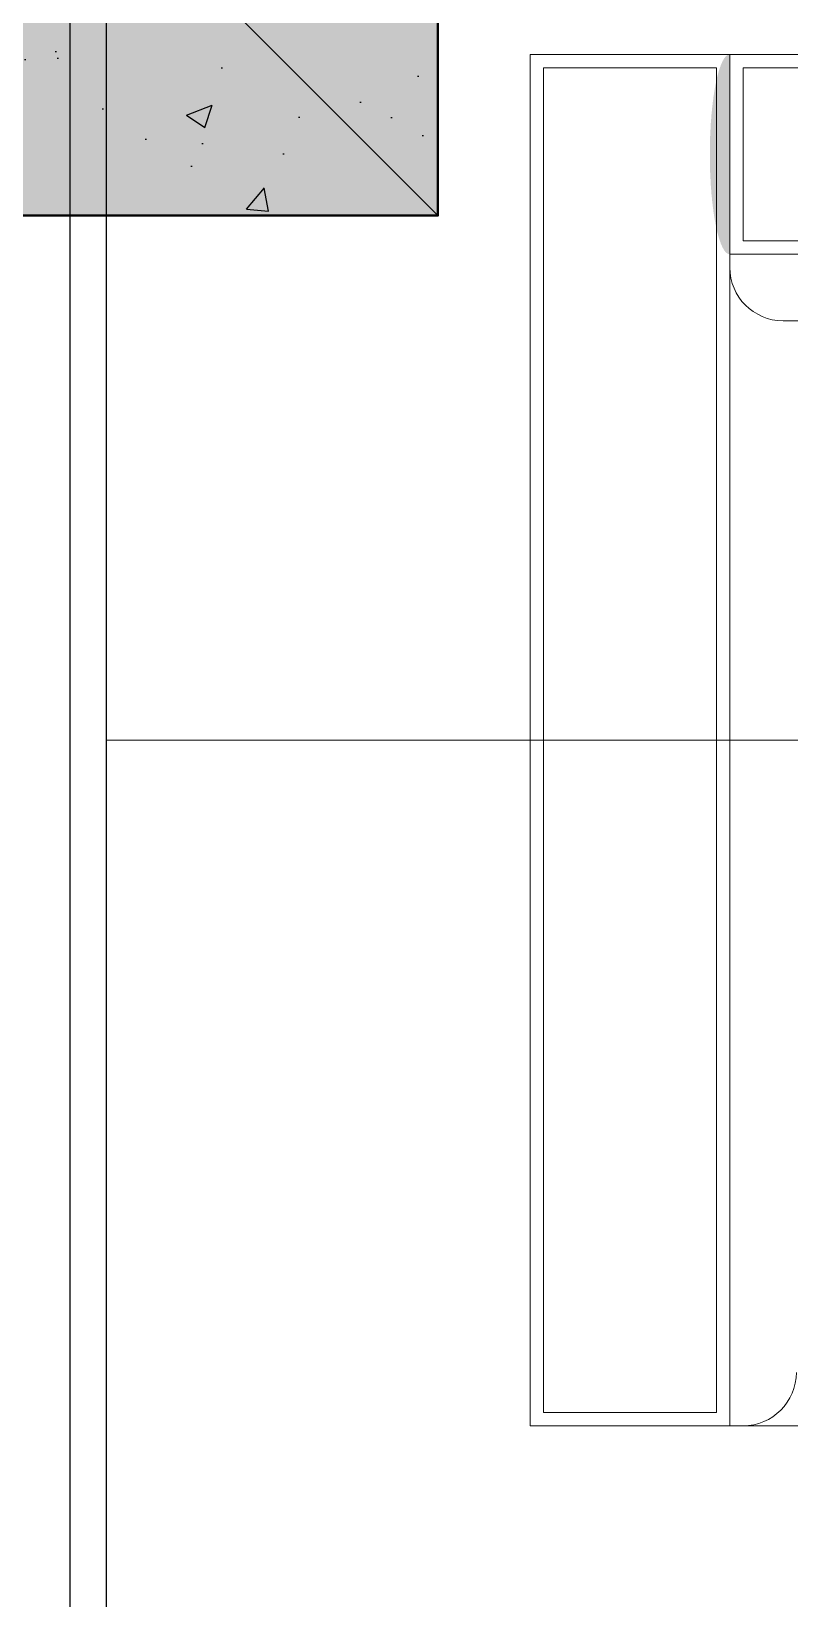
# Model space of a CAD drawing. Header units: feet. Extents: x 109753 to 150441, y 47761 to 75080.
# Drawn here: x 127022.9 to 127043.5, y 51082.36 to 51124.91 of the extents above; entities that cross this region are included whole.
import ezdxf

# ---------------------------------------------------------------- set-up
doc = ezdxf.new("R2010")
doc.units = ezdxf.units.FT
doc.header["$LTSCALE"] = 50
doc.header["$MEASUREMENT"] = 0
doc.linetypes.add('ACAD_ISO04W100', pattern=[30, 24, -3, 0, -3])
doc.layers.add('A-Furniture', color=175, linetype='Continuous', lineweight=0)
doc.layers.add('COLUMN', color=16, linetype='Continuous', lineweight=40)
doc.layers.add('FURNITURE', color=150, linetype='Continuous')
doc.layers.add('HACTH', color=251, linetype='Continuous')

# ---------------------------------------------------------------- blocks, each defined once
blk = doc.blocks.new('A$Cb5c74cea')
at = {"true_color": 0xffffff, "transparency": 33554687}
h = blk.add_hatch(color=7, dxfattribs=at)
h.dxf.hatch_style = 1
h.paths.add_polyline_path([(-9, -9), (9, -9), (9, 9), (-9, 9)])
at = {"layer": 'HACTH', "transparency": 33554623}
h = blk.add_hatch(dxfattribs=at)
h.set_pattern_fill('AR-CONC', color=256)
h.set_pattern_definition([(50, (-126497.0296, -50480.552), (7.17260183, -0.62752135), [0.75, -8.25]), (355, (-126497.03, -50480.552), (-1.38751334, 7.52192134), [0.6, -6.6]), (100.4514445, (-126496.432, -50480.604), (5.78508847, 6.8943999), [0.63740192, -7.01142112]), (46.1842, (-126497.03, -50478.552), (10.6724133, -1.6551928), [1.125, -12.375]), (96.6356355, (-126496.14, -50478.69), (9.34661946, 9.741186), [0.9561034, -10.5171376]), (351.184164, (-126497.03, -50478.552), (9.34661945, 9.741186), [0.9, -9.9]), (21, (-126496.0296, -50479.052), (5.96907052, -4.0261889), [0.75, -8.25]), (326, (-126496.03, -50479.052), (2.4331533, 7.25150045), [0.6, -6.6]), (71.451445, (-126495.532, -50479.387), (8.40222377, 3.22531153), [0.6374019, -7.01142112]), (37.5, (-126497.0296, -50480.5518), (0.121598553, 3.32893854), [0, -6.52, 0, -6.7, 0, -6.625]), (7.5, (-126497.0296, -50480.5518), (2.63069537, 3.94411712), [0, -3.82, 0, -6.37, 0, -2.525]), (327.5, (-126499.2596, -50480.5518), (5.33822436, -0.225548717), [0, -2.5, 0, -7.8, 0, -10.35]), (317.5, (-126500.2596, -50480.5518), (5.8318617, 1.00104982), [0, -3.25, 0, -5.18, 0, -7.35])])
h.paths.add_polyline_path([(-9, -9), (9, -9), (9, 9), (-9, 9)])
at = {"layer": 'COLUMN'}
blk.add_lwpolyline([(-9, -9), (9, -9), (9, 9), (-9, 9)], close=True, dxfattribs=at)
at = {"layer": 'Defpoints', "color": 18, "true_color": 0x000000}
for p, q in [((-9, -9), (9, 9)), ((-9, 9), (9, -9))]:
    blk.add_line(p, q, dxfattribs=at)
blk = doc.blocks.new('Quarter Arc-123')
at = {"layer": 'FURNITURE', "linetype": 'Continuous', "lineweight": 0}
blk.add_hatch(color=252, dxfattribs=at).paths.add_polyline_path([(0, -0.75), (0, 0.75), (0.02, 0.75), (0.03, 0.75), (0.05, 0.75), (0.06, 0.75), (0.08, 0.75), (0.09, 0.75), (0.11, 0.75), (0.13, 0.75), (0.14, 0.75), (0.16, 0.75), (0.17, 0.75), (0.19, 0.75), (0.2, 0.75), (0.22, 0.75), (0.23, 0.75), (0.25, 0.75), (0.27, 0.75), (0.28, 0.75), (0.3, 0.75), (0.31, 0.75), (0.33, 0.75), (0.34, 0.75), (0.36, 0.75), (0.37, 0.75), (0.39, 0.75), (0.41, 0.75), (0.42, 0.75), (0.44, 0.75), (0.45, 0.75), (0.47, 0.75), (0.48, 0.75), (0.5, 0.75), (0.51, 0.75), (0.53, 0.75), (0.54, 0.75), (0.56, 0.75), (0.58, 0.75), (0.59, 0.75), (0.61, 0.75), (0.62, 0.75), (0.64, 0.74), (0.65, 0.74), (0.67, 0.74), (0.68, 0.74), (0.7, 0.74), (0.71, 0.74), (0.73, 0.74), (0.74, 0.74), (0.76, 0.74), (0.77, 0.74), (0.79, 0.74), (0.81, 0.74), (0.82, 0.74), (0.84, 0.74), (0.85, 0.74), (0.87, 0.74), (0.88, 0.74), (0.9, 0.74), (0.91, 0.74), (0.93, 0.74), (0.94, 0.74), (0.96, 0.74), (0.97, 0.74), (0.99, 0.74), (1, 0.74), (1.02, 0.74), (1.03, 0.74), (1.05, 0.74), (1.06, 0.74), (1.08, 0.73), (1.09, 0.73), (1.11, 0.73), (1.12, 0.73), (1.14, 0.73), (1.15, 0.73), (1.17, 0.73), (1.18, 0.73), (1.2, 0.73), (1.21, 0.73), (1.23, 0.73), (1.24, 0.73), (1.26, 0.73), (1.27, 0.73), (1.29, 0.73), (1.3, 0.73), (1.32, 0.73), (1.33, 0.73), (1.35, 0.73), (1.36, 0.73), (1.38, 0.73), (1.39, 0.72), (1.41, 0.72), (1.42, 0.72), (1.44, 0.72), (1.45, 0.72), (1.47, 0.72), (1.48, 0.72), (1.5, 0.72), (1.51, 0.72), (1.53, 0.72), (1.54, 0.72), (1.56, 0.72), (1.57, 0.72), (1.59, 0.72), (1.6, 0.72), (1.62, 0.72), (1.63, 0.71), (1.65, 0.71), (1.66, 0.71), (1.68, 0.71), (1.69, 0.71), (1.71, 0.71), (1.72, 0.71), (1.74, 0.71), (1.75, 0.71), (1.77, 0.71), (1.78, 0.71), (1.8, 0.71), (1.81, 0.71), (1.82, 0.71), (1.84, 0.71), (1.85, 0.7), (1.87, 0.7), (1.88, 0.7), (1.9, 0.7), (1.91, 0.7), (1.93, 0.7), (1.94, 0.7), (1.96, 0.7), (1.97, 0.7), (1.99, 0.7), (2, 0.7), (2.02, 0.7), (2.03, 0.69), (2.04, 0.69), (2.06, 0.69), (2.07, 0.69), (2.09, 0.69), (2.1, 0.69), (2.12, 0.69), (2.13, 0.69), (2.15, 0.69), (2.16, 0.69), (2.18, 0.69), (2.19, 0.69), (2.2, 0.68), (2.22, 0.68), (2.23, 0.68), (2.25, 0.68), (2.26, 0.68), (2.28, 0.68), (2.29, 0.68), (2.31, 0.68), (2.32, 0.68), (2.33, 0.68), (2.35, 0.68), (2.36, 0.67), (2.38, 0.67), (2.39, 0.67), (2.41, 0.67), (2.42, 0.67), (2.44, 0.67), (2.45, 0.67), (2.46, 0.67), (2.48, 0.67), (2.49, 0.67), (2.51, 0.66), (2.52, 0.66), (2.54, 0.66), (2.55, 0.66), (2.56, 0.66), (2.58, 0.66), (2.59, 0.66), (2.61, 0.66), (2.62, 0.66), (2.64, 0.66), (2.65, 0.65), (2.66, 0.65), (2.68, 0.65), (2.69, 0.65), (2.71, 0.65), (2.72, 0.65), (2.74, 0.65), (2.75, 0.65), (2.76, 0.65), (2.78, 0.64), (2.79, 0.64), (2.81, 0.64), (2.82, 0.64), (2.83, 0.64), (2.85, 0.64), (2.86, 0.64), (2.88, 0.64), (2.89, 0.63), (2.91, 0.63), (2.92, 0.63), (2.93, 0.63), (2.95, 0.63), (2.96, 0.63), (2.98, 0.63), (2.99, 0.63), (3, 0.62), (3.02, 0.62), (3.03, 0.62), (3.05, 0.62), (3.06, 0.62), (3.07, 0.62), (3.09, 0.62), (3.1, 0.62), (3.12, 0.61), (3.13, 0.61), (3.14, 0.61), (3.16, 0.61), (3.17, 0.61), (3.19, 0.61), (3.2, 0.61), (3.21, 0.61), (3.23, 0.6), (3.24, 0.6), (3.26, 0.6), (3.27, 0.6), (3.28, 0.6), (3.3, 0.6), (3.31, 0.6), (3.32, 0.59), (3.34, 0.59), (3.35, 0.59), (3.37, 0.59), (3.38, 0.59), (3.39, 0.59), (3.41, 0.59), (3.42, 0.58), (3.44, 0.58), (3.45, 0.58), (3.46, 0.58), (3.48, 0.58), (3.49, 0.58), (3.5, 0.58), (3.52, 0.57), (3.53, 0.57), (3.55, 0.57), (3.56, 0.57), (3.57, 0.57), (3.59, 0.57), (3.6, 0.57), (3.61, 0.56), (3.63, 0.56), (3.64, 0.56), (3.65, 0.56), (3.67, 0.56), (3.68, 0.56), (3.7, 0.56), (3.71, 0.55), (3.72, 0.55), (3.74, 0.55), (3.75, 0.55), (3.76, 0.55), (3.78, 0.55), (3.79, 0.54), (3.8, 0.54), (3.82, 0.54), (3.83, 0.54), (3.84, 0.54), (3.86, 0.54), (3.87, 0.53), (3.88, 0.53), (3.9, 0.53), (3.91, 0.53), (3.92, 0.53), (3.94, 0.53), (3.95, 0.52), (3.96, 0.52), (3.98, 0.52), (3.99, 0.52), (4, 0.52), (4.02, 0.52), (4.03, 0.52), (4.04, 0.51), (4.06, 0.51), (4.07, 0.51), (4.08, 0.51), (4.1, 0.51), (4.11, 0.51), (4.12, 0.5), (4.13, 0.5), (4.15, 0.5), (4.16, 0.5), (4.17, 0.5), (4.19, 0.49), (4.2, 0.49), (4.21, 0.49), (4.22, 0.49), (4.24, 0.49), (4.25, 0.49), (4.26, 0.48), (4.28, 0.48), (4.29, 0.48), (4.3, 0.48), (4.31, 0.48), (4.33, 0.48), (4.34, 0.47), (4.35, 0.47), (4.36, 0.47), (4.38, 0.47), (4.39, 0.47), (4.4, 0.46), (4.41, 0.46), (4.43, 0.46), (4.44, 0.46), (4.45, 0.46), (4.46, 0.46), (4.48, 0.45), (4.49, 0.45), (4.5, 0.45), (4.51, 0.45), (4.53, 0.45), (4.54, 0.44), (4.55, 0.44), (4.56, 0.44), (4.57, 0.44), (4.59, 0.44), (4.6, 0.44), (4.61, 0.43), (4.62, 0.43), (4.63, 0.43), (4.65, 0.43), (4.66, 0.43), (4.67, 0.42), (4.68, 0.42), (4.69, 0.42), (4.71, 0.42), (4.72, 0.42), (4.73, 0.41), (4.74, 0.41), (4.75, 0.41), (4.77, 0.41), (4.78, 0.41), (4.79, 0.41), (4.8, 0.4), (4.81, 0.4), (4.82, 0.4), (4.84, 0.4), (4.85, 0.4), (4.86, 0.39), (4.87, 0.39), (4.88, 0.39), (4.89, 0.39), (4.91, 0.39), (4.92, 0.38), (4.93, 0.38), (4.94, 0.38), (4.95, 0.38), (4.96, 0.38), (4.97, 0.37), (4.99, 0.37), (5, 0.37), (5.01, 0.37), (5.02, 0.37), (5.03, 0.36), (5.04, 0.36), (5.05, 0.36), (5.07, 0.36), (5.08, 0.36), (5.09, 0.35), (5.1, 0.35), (5.11, 0.35), (5.12, 0.35), (5.13, 0.35), (5.14, 0.34), (5.15, 0.34), (5.17, 0.34), (5.18, 0.34), (5.19, 0.33), (5.2, 0.33), (5.21, 0.33), (5.22, 0.33), (5.23, 0.33), (5.24, 0.32), (5.25, 0.32), (5.26, 0.32), (5.27, 0.32), (5.28, 0.32), (5.3, 0.31), (5.31, 0.31), (5.32, 0.31), (5.33, 0.31), (5.34, 0.3), (5.35, 0.3), (5.36, 0.3), (5.37, 0.3), (5.38, 0.3), (5.39, 0.29), (5.4, 0.29), (5.41, 0.29), (5.42, 0.29), (5.43, 0.29), (5.44, 0.28), (5.45, 0.28), (5.46, 0.28), (5.48, 0.28), (5.49, 0.27), (5.5, 0.27), (5.51, 0.27), (5.52, 0.27), (5.53, 0.27), (5.54, 0.26), (5.55, 0.26), (5.56, 0.26), (5.57, 0.26), (5.58, 0.25), (5.59, 0.25), (5.6, 0.25), (5.61, 0.25), (5.62, 0.24), (5.63, 0.24), (5.64, 0.24), (5.65, 0.24), (5.66, 0.24), (5.67, 0.23), (5.68, 0.23), (5.69, 0.23), (5.7, 0.23), (5.71, 0.22), (5.72, 0.22), (5.73, 0.22), (5.74, 0.22), (5.75, 0.21), (5.76, 0.21), (5.77, 0.21), (5.78, 0.21), (5.79, 0.21), (5.8, 0.2), (5.8, 0.2), (5.81, 0.2), (5.82, 0.2), (5.83, 0.19), (5.84, 0.19), (5.85, 0.19), (5.86, 0.19), (5.87, 0.18), (5.88, 0.18), (5.89, 0.18), (5.9, 0.18), (5.91, 0.17), (5.92, 0.17), (5.93, 0.17), (5.94, 0.17), (5.95, 0.16), (5.96, 0.16), (5.97, 0.16), (5.97, 0.16), (5.98, 0.16), (5.99, 0.15), (6, 0.15), (6.01, 0.15), (6.02, 0.15), (6.03, 0.14), (6.04, 0.14), (6.05, 0.14), (6.06, 0.14), (6.07, 0.13), (6.07, 0.13), (6.08, 0.13), (6.09, 0.13), (6.1, 0.12), (6.11, 0.12), (6.12, 0.12), (6.13, 0.12), (6.14, 0.11), (6.15, 0.11), (6.15, 0.11), (6.16, 0.11), (6.17, 0.1), (6.18, 0.1), (6.19, 0.1), (6.2, 0.09), (6.21, 0.09), (6.22, 0.09), (6.22, 0.09), (6.23, 0.08), (6.24, 0.08), (6.25, 0.08), (6.26, 0.08), (6.27, 0.07), (6.28, 0.07), (6.28, 0.07), (6.29, 0.07), (6.3, 0.06), (6.31, 0.06), (6.32, 0.06), (6.33, 0.06), (6.33, 0.05), (6.34, 0.05), (6.35, 0.05), (6.36, 0.05), (6.37, 0.04), (6.37, 0.04), (6.38, 0.04), (6.39, 0.03), (6.4, 0.03), (6.41, 0.03), (6.42, 0.03), (6.42, 0.02), (6.43, 0.02), (6.44, 0.02), (6.45, 0.02), (6.46, 0.01), (6.46, 0.01), (6.47, 0.01), (6.48, 0.01), (6.49, 0), (6.5, 0), (6.5, 0), (6.51, -0.01), (6.52, -0.01), (6.53, -0.01), (6.53, -0.01), (6.54, -0.02), (6.55, -0.02), (6.56, -0.02), (6.56, -0.02), (6.57, -0.03), (6.58, -0.03), (6.59, -0.03), (6.59, -0.04), (6.6, -0.04), (6.61, -0.04), (6.62, -0.04), (6.62, -0.05), (6.63, -0.05), (6.64, -0.05), (6.65, -0.05), (6.65, -0.06), (6.66, -0.06), (6.67, -0.06), (6.67, -0.07), (6.68, -0.07), (6.69, -0.07), (6.7, -0.07), (6.7, -0.08), (6.71, -0.08), (6.72, -0.08), (6.72, -0.09), (6.73, -0.09), (6.74, -0.09), (6.74, -0.09), (6.75, -0.1), (6.76, -0.1), (6.76, -0.1), (6.77, -0.1), (6.78, -0.11), (6.78, -0.11), (6.79, -0.11), (6.8, -0.12), (6.8, -0.12), (6.81, -0.12), (6.82, -0.12), (6.82, -0.13), (6.83, -0.13), (6.84, -0.13), (6.84, -0.14), (6.85, -0.14), (6.86, -0.14), (6.86, -0.14), (6.87, -0.15), (6.87, -0.15), (6.88, -0.15), (6.89, -0.15), (6.89, -0.16), (6.9, -0.16), (6.9, -0.16), (6.91, -0.17), (6.92, -0.17), (6.92, -0.17), (6.93, -0.17), (6.93, -0.18), (6.94, -0.18), (6.95, -0.18), (6.95, -0.19), (6.96, -0.19), (6.96, -0.19), (6.97, -0.19), (6.98, -0.2), (6.98, -0.2), (6.99, -0.2), (6.99, -0.21), (7, -0.21), (7, -0.21), (7.01, -0.21), (7.01, -0.22), (7.02, -0.22), (7.03, -0.22), (7.03, -0.23), (7.04, -0.23), (7.04, -0.23), (7.05, -0.23), (7.05, -0.24), (7.06, -0.24), (7.06, -0.24), (7.07, -0.25), (7.07, -0.25), (7.08, -0.25), (7.08, -0.25), (7.09, -0.26), (7.09, -0.26), (7.1, -0.26), (7.1, -0.27), (7.11, -0.27), (7.11, -0.27), (7.12, -0.27), (7.12, -0.28), (7.13, -0.28), (7.13, -0.28), (7.14, -0.29), (7.14, -0.29), (7.15, -0.29), (7.15, -0.29), (7.16, -0.3), (7.16, -0.3), (7.16, -0.3), (7.17, -0.31), (7.17, -0.31), (7.18, -0.31), (7.18, -0.31), (7.19, -0.32), (7.19, -0.32), (7.2, -0.32), (7.2, -0.33), (7.2, -0.33), (7.21, -0.33), (7.21, -0.34), (7.22, -0.34), (7.22, -0.34), (7.22, -0.34), (7.23, -0.35), (7.23, -0.35), (7.24, -0.35), (7.24, -0.36), (7.24, -0.36), (7.25, -0.36), (7.25, -0.36), (7.26, -0.37), (7.26, -0.37), (7.26, -0.37), (7.27, -0.38), (7.27, -0.38), (7.28, -0.38), (7.28, -0.39), (7.28, -0.39), (7.29, -0.39), (7.29, -0.39), (7.29, -0.4), (7.3, -0.4), (7.3, -0.4), (7.3, -0.41), (7.31, -0.41), (7.31, -0.41), (7.31, -0.41), (7.32, -0.42), (7.32, -0.42), (7.32, -0.42), (7.33, -0.43), (7.33, -0.43), (7.33, -0.43), (7.34, -0.44), (7.34, -0.44), (7.34, -0.44), (7.35, -0.44), (7.35, -0.45), (7.35, -0.45), (7.36, -0.45), (7.36, -0.46), (7.36, -0.46), (7.36, -0.46), (7.37, -0.47), (7.37, -0.47), (7.37, -0.47), (7.38, -0.47), (7.38, -0.48), (7.38, -0.48), (7.38, -0.48), (7.39, -0.49), (7.39, -0.49), (7.39, -0.49), (7.39, -0.5), (7.4, -0.5), (7.4, -0.5), (7.4, -0.5), (7.4, -0.51), (7.41, -0.51), (7.41, -0.51), (7.41, -0.52), (7.41, -0.52), (7.42, -0.52), (7.42, -0.53), (7.42, -0.53), (7.42, -0.53), (7.42, -0.53), (7.43, -0.54), (7.43, -0.54), (7.43, -0.54), (7.43, -0.55), (7.44, -0.55), (7.44, -0.55), (7.44, -0.56), (7.44, -0.56), (7.44, -0.56), (7.44, -0.56), (7.45, -0.57), (7.45, -0.57), (7.45, -0.57), (7.45, -0.58), (7.45, -0.58), (7.46, -0.58), (7.46, -0.59), (7.46, -0.59), (7.46, -0.59), (7.46, -0.6), (7.46, -0.6), (7.46, -0.6), (7.47, -0.6), (7.47, -0.61), (7.47, -0.61), (7.47, -0.61), (7.47, -0.62), (7.47, -0.62), (7.47, -0.62), (7.48, -0.63), (7.48, -0.63), (7.48, -0.63), (7.48, -0.63), (7.48, -0.64), (7.48, -0.64), (7.48, -0.64), (7.48, -0.65), (7.48, -0.65), (7.49, -0.65), (7.49, -0.66), (7.49, -0.66), (7.49, -0.66), (7.49, -0.67), (7.49, -0.67), (7.49, -0.67), (7.49, -0.68), (7.49, -0.68), (7.49, -0.68), (7.49, -0.68), (7.49, -0.69), (7.49, -0.69), (7.5, -0.69), (7.5, -0.7), (7.5, -0.7), (7.5, -0.7), (7.5, -0.71), (7.5, -0.71), (7.5, -0.71), (7.5, -0.72), (7.5, -0.72), (7.5, -0.72), (7.5, -0.72), (7.5, -0.73), (7.5, -0.73), (7.5, -0.73), (7.5, -0.74), (7.5, -0.74), (7.5, -0.74), (7.5, -0.75), (7.5, -0.75)])
blk = doc.blocks.new('Quarter Arc-124')
at = {"layer": 'FURNITURE', "linetype": 'Continuous', "lineweight": 0}
blk.add_hatch(color=252, dxfattribs=at).paths.add_polyline_path([(0, -0.75), (0, 0.75), (0.02, 0.75), (0.03, 0.75), (0.05, 0.75), (0.06, 0.75), (0.08, 0.75), (0.09, 0.75), (0.11, 0.75), (0.13, 0.75), (0.14, 0.75), (0.16, 0.75), (0.17, 0.75), (0.19, 0.75), (0.2, 0.75), (0.22, 0.75), (0.23, 0.75), (0.25, 0.75), (0.27, 0.75), (0.28, 0.75), (0.3, 0.75), (0.31, 0.75), (0.33, 0.75), (0.34, 0.75), (0.36, 0.75), (0.37, 0.75), (0.39, 0.75), (0.41, 0.75), (0.42, 0.75), (0.44, 0.75), (0.45, 0.75), (0.47, 0.75), (0.48, 0.75), (0.5, 0.75), (0.51, 0.75), (0.53, 0.75), (0.54, 0.75), (0.56, 0.75), (0.58, 0.75), (0.59, 0.75), (0.61, 0.75), (0.62, 0.75), (0.64, 0.74), (0.65, 0.74), (0.67, 0.74), (0.68, 0.74), (0.7, 0.74), (0.71, 0.74), (0.73, 0.74), (0.74, 0.74), (0.76, 0.74), (0.77, 0.74), (0.79, 0.74), (0.81, 0.74), (0.82, 0.74), (0.84, 0.74), (0.85, 0.74), (0.87, 0.74), (0.88, 0.74), (0.9, 0.74), (0.91, 0.74), (0.93, 0.74), (0.94, 0.74), (0.96, 0.74), (0.97, 0.74), (0.99, 0.74), (1, 0.74), (1.02, 0.74), (1.03, 0.74), (1.05, 0.74), (1.06, 0.74), (1.08, 0.73), (1.09, 0.73), (1.11, 0.73), (1.12, 0.73), (1.14, 0.73), (1.15, 0.73), (1.17, 0.73), (1.18, 0.73), (1.2, 0.73), (1.21, 0.73), (1.23, 0.73), (1.24, 0.73), (1.26, 0.73), (1.27, 0.73), (1.29, 0.73), (1.3, 0.73), (1.32, 0.73), (1.33, 0.73), (1.35, 0.73), (1.36, 0.73), (1.38, 0.73), (1.39, 0.72), (1.41, 0.72), (1.42, 0.72), (1.44, 0.72), (1.45, 0.72), (1.47, 0.72), (1.48, 0.72), (1.5, 0.72), (1.51, 0.72), (1.53, 0.72), (1.54, 0.72), (1.56, 0.72), (1.57, 0.72), (1.59, 0.72), (1.6, 0.72), (1.62, 0.72), (1.63, 0.71), (1.65, 0.71), (1.66, 0.71), (1.68, 0.71), (1.69, 0.71), (1.71, 0.71), (1.72, 0.71), (1.74, 0.71), (1.75, 0.71), (1.77, 0.71), (1.78, 0.71), (1.8, 0.71), (1.81, 0.71), (1.82, 0.71), (1.84, 0.71), (1.85, 0.7), (1.87, 0.7), (1.88, 0.7), (1.9, 0.7), (1.91, 0.7), (1.93, 0.7), (1.94, 0.7), (1.96, 0.7), (1.97, 0.7), (1.99, 0.7), (2, 0.7), (2.02, 0.7), (2.03, 0.69), (2.04, 0.69), (2.06, 0.69), (2.07, 0.69), (2.09, 0.69), (2.1, 0.69), (2.12, 0.69), (2.13, 0.69), (2.15, 0.69), (2.16, 0.69), (2.18, 0.69), (2.19, 0.69), (2.2, 0.68), (2.22, 0.68), (2.23, 0.68), (2.25, 0.68), (2.26, 0.68), (2.28, 0.68), (2.29, 0.68), (2.31, 0.68), (2.32, 0.68), (2.33, 0.68), (2.35, 0.68), (2.36, 0.67), (2.38, 0.67), (2.39, 0.67), (2.41, 0.67), (2.42, 0.67), (2.44, 0.67), (2.45, 0.67), (2.46, 0.67), (2.48, 0.67), (2.49, 0.67), (2.51, 0.66), (2.52, 0.66), (2.54, 0.66), (2.55, 0.66), (2.56, 0.66), (2.58, 0.66), (2.59, 0.66), (2.61, 0.66), (2.62, 0.66), (2.64, 0.66), (2.65, 0.65), (2.66, 0.65), (2.68, 0.65), (2.69, 0.65), (2.71, 0.65), (2.72, 0.65), (2.74, 0.65), (2.75, 0.65), (2.76, 0.65), (2.78, 0.64), (2.79, 0.64), (2.81, 0.64), (2.82, 0.64), (2.83, 0.64), (2.85, 0.64), (2.86, 0.64), (2.88, 0.64), (2.89, 0.63), (2.91, 0.63), (2.92, 0.63), (2.93, 0.63), (2.95, 0.63), (2.96, 0.63), (2.98, 0.63), (2.99, 0.63), (3, 0.62), (3.02, 0.62), (3.03, 0.62), (3.05, 0.62), (3.06, 0.62), (3.07, 0.62), (3.09, 0.62), (3.1, 0.62), (3.12, 0.61), (3.13, 0.61), (3.14, 0.61), (3.16, 0.61), (3.17, 0.61), (3.19, 0.61), (3.2, 0.61), (3.21, 0.61), (3.23, 0.6), (3.24, 0.6), (3.26, 0.6), (3.27, 0.6), (3.28, 0.6), (3.3, 0.6), (3.31, 0.6), (3.32, 0.59), (3.34, 0.59), (3.35, 0.59), (3.37, 0.59), (3.38, 0.59), (3.39, 0.59), (3.41, 0.59), (3.42, 0.58), (3.44, 0.58), (3.45, 0.58), (3.46, 0.58), (3.48, 0.58), (3.49, 0.58), (3.5, 0.58), (3.52, 0.57), (3.53, 0.57), (3.55, 0.57), (3.56, 0.57), (3.57, 0.57), (3.59, 0.57), (3.6, 0.57), (3.61, 0.56), (3.63, 0.56), (3.64, 0.56), (3.65, 0.56), (3.67, 0.56), (3.68, 0.56), (3.7, 0.56), (3.71, 0.55), (3.72, 0.55), (3.74, 0.55), (3.75, 0.55), (3.76, 0.55), (3.78, 0.55), (3.79, 0.54), (3.8, 0.54), (3.82, 0.54), (3.83, 0.54), (3.84, 0.54), (3.86, 0.54), (3.87, 0.53), (3.88, 0.53), (3.9, 0.53), (3.91, 0.53), (3.92, 0.53), (3.94, 0.53), (3.95, 0.52), (3.96, 0.52), (3.98, 0.52), (3.99, 0.52), (4, 0.52), (4.02, 0.52), (4.03, 0.52), (4.04, 0.51), (4.06, 0.51), (4.07, 0.51), (4.08, 0.51), (4.1, 0.51), (4.11, 0.51), (4.12, 0.5), (4.13, 0.5), (4.15, 0.5), (4.16, 0.5), (4.17, 0.5), (4.19, 0.49), (4.2, 0.49), (4.21, 0.49), (4.22, 0.49), (4.24, 0.49), (4.25, 0.49), (4.26, 0.48), (4.28, 0.48), (4.29, 0.48), (4.3, 0.48), (4.31, 0.48), (4.33, 0.48), (4.34, 0.47), (4.35, 0.47), (4.36, 0.47), (4.38, 0.47), (4.39, 0.47), (4.4, 0.46), (4.41, 0.46), (4.43, 0.46), (4.44, 0.46), (4.45, 0.46), (4.46, 0.46), (4.48, 0.45), (4.49, 0.45), (4.5, 0.45), (4.51, 0.45), (4.53, 0.45), (4.54, 0.44), (4.55, 0.44), (4.56, 0.44), (4.57, 0.44), (4.59, 0.44), (4.6, 0.44), (4.61, 0.43), (4.62, 0.43), (4.63, 0.43), (4.65, 0.43), (4.66, 0.43), (4.67, 0.42), (4.68, 0.42), (4.69, 0.42), (4.71, 0.42), (4.72, 0.42), (4.73, 0.41), (4.74, 0.41), (4.75, 0.41), (4.77, 0.41), (4.78, 0.41), (4.79, 0.41), (4.8, 0.4), (4.81, 0.4), (4.82, 0.4), (4.84, 0.4), (4.85, 0.4), (4.86, 0.39), (4.87, 0.39), (4.88, 0.39), (4.89, 0.39), (4.91, 0.39), (4.92, 0.38), (4.93, 0.38), (4.94, 0.38), (4.95, 0.38), (4.96, 0.38), (4.97, 0.37), (4.99, 0.37), (5, 0.37), (5.01, 0.37), (5.02, 0.37), (5.03, 0.36), (5.04, 0.36), (5.05, 0.36), (5.07, 0.36), (5.08, 0.36), (5.09, 0.35), (5.1, 0.35), (5.11, 0.35), (5.12, 0.35), (5.13, 0.35), (5.14, 0.34), (5.15, 0.34), (5.17, 0.34), (5.18, 0.34), (5.19, 0.33), (5.2, 0.33), (5.21, 0.33), (5.22, 0.33), (5.23, 0.33), (5.24, 0.32), (5.25, 0.32), (5.26, 0.32), (5.27, 0.32), (5.28, 0.32), (5.3, 0.31), (5.31, 0.31), (5.32, 0.31), (5.33, 0.31), (5.34, 0.3), (5.35, 0.3), (5.36, 0.3), (5.37, 0.3), (5.38, 0.3), (5.39, 0.29), (5.4, 0.29), (5.41, 0.29), (5.42, 0.29), (5.43, 0.29), (5.44, 0.28), (5.45, 0.28), (5.46, 0.28), (5.48, 0.28), (5.49, 0.27), (5.5, 0.27), (5.51, 0.27), (5.52, 0.27), (5.53, 0.27), (5.54, 0.26), (5.55, 0.26), (5.56, 0.26), (5.57, 0.26), (5.58, 0.25), (5.59, 0.25), (5.6, 0.25), (5.61, 0.25), (5.62, 0.24), (5.63, 0.24), (5.64, 0.24), (5.65, 0.24), (5.66, 0.24), (5.67, 0.23), (5.68, 0.23), (5.69, 0.23), (5.7, 0.23), (5.71, 0.22), (5.72, 0.22), (5.73, 0.22), (5.74, 0.22), (5.75, 0.21), (5.76, 0.21), (5.77, 0.21), (5.78, 0.21), (5.79, 0.21), (5.8, 0.2), (5.8, 0.2), (5.81, 0.2), (5.82, 0.2), (5.83, 0.19), (5.84, 0.19), (5.85, 0.19), (5.86, 0.19), (5.87, 0.18), (5.88, 0.18), (5.89, 0.18), (5.9, 0.18), (5.91, 0.17), (5.92, 0.17), (5.93, 0.17), (5.94, 0.17), (5.95, 0.16), (5.96, 0.16), (5.97, 0.16), (5.97, 0.16), (5.98, 0.16), (5.99, 0.15), (6, 0.15), (6.01, 0.15), (6.02, 0.15), (6.03, 0.14), (6.04, 0.14), (6.05, 0.14), (6.06, 0.14), (6.07, 0.13), (6.07, 0.13), (6.08, 0.13), (6.09, 0.13), (6.1, 0.12), (6.11, 0.12), (6.12, 0.12), (6.13, 0.12), (6.14, 0.11), (6.15, 0.11), (6.15, 0.11), (6.16, 0.11), (6.17, 0.1), (6.18, 0.1), (6.19, 0.1), (6.2, 0.09), (6.21, 0.09), (6.22, 0.09), (6.22, 0.09), (6.23, 0.08), (6.24, 0.08), (6.25, 0.08), (6.26, 0.08), (6.27, 0.07), (6.28, 0.07), (6.28, 0.07), (6.29, 0.07), (6.3, 0.06), (6.31, 0.06), (6.32, 0.06), (6.33, 0.06), (6.33, 0.05), (6.34, 0.05), (6.35, 0.05), (6.36, 0.05), (6.37, 0.04), (6.37, 0.04), (6.38, 0.04), (6.39, 0.03), (6.4, 0.03), (6.41, 0.03), (6.42, 0.03), (6.42, 0.02), (6.43, 0.02), (6.44, 0.02), (6.45, 0.02), (6.46, 0.01), (6.46, 0.01), (6.47, 0.01), (6.48, 0.01), (6.49, 0), (6.5, 0), (6.5, 0), (6.51, -0.01), (6.52, -0.01), (6.53, -0.01), (6.53, -0.01), (6.54, -0.02), (6.55, -0.02), (6.56, -0.02), (6.56, -0.02), (6.57, -0.03), (6.58, -0.03), (6.59, -0.03), (6.59, -0.04), (6.6, -0.04), (6.61, -0.04), (6.62, -0.04), (6.62, -0.05), (6.63, -0.05), (6.64, -0.05), (6.65, -0.05), (6.65, -0.06), (6.66, -0.06), (6.67, -0.06), (6.67, -0.07), (6.68, -0.07), (6.69, -0.07), (6.7, -0.07), (6.7, -0.08), (6.71, -0.08), (6.72, -0.08), (6.72, -0.09), (6.73, -0.09), (6.74, -0.09), (6.74, -0.09), (6.75, -0.1), (6.76, -0.1), (6.76, -0.1), (6.77, -0.1), (6.78, -0.11), (6.78, -0.11), (6.79, -0.11), (6.8, -0.12), (6.8, -0.12), (6.81, -0.12), (6.82, -0.12), (6.82, -0.13), (6.83, -0.13), (6.84, -0.13), (6.84, -0.14), (6.85, -0.14), (6.86, -0.14), (6.86, -0.14), (6.87, -0.15), (6.87, -0.15), (6.88, -0.15), (6.89, -0.15), (6.89, -0.16), (6.9, -0.16), (6.9, -0.16), (6.91, -0.17), (6.92, -0.17), (6.92, -0.17), (6.93, -0.17), (6.93, -0.18), (6.94, -0.18), (6.95, -0.18), (6.95, -0.19), (6.96, -0.19), (6.96, -0.19), (6.97, -0.19), (6.98, -0.2), (6.98, -0.2), (6.99, -0.2), (6.99, -0.21), (7, -0.21), (7, -0.21), (7.01, -0.21), (7.01, -0.22), (7.02, -0.22), (7.03, -0.22), (7.03, -0.23), (7.04, -0.23), (7.04, -0.23), (7.05, -0.23), (7.05, -0.24), (7.06, -0.24), (7.06, -0.24), (7.07, -0.25), (7.07, -0.25), (7.08, -0.25), (7.08, -0.25), (7.09, -0.26), (7.09, -0.26), (7.1, -0.26), (7.1, -0.27), (7.11, -0.27), (7.11, -0.27), (7.12, -0.27), (7.12, -0.28), (7.13, -0.28), (7.13, -0.28), (7.14, -0.29), (7.14, -0.29), (7.15, -0.29), (7.15, -0.29), (7.16, -0.3), (7.16, -0.3), (7.16, -0.3), (7.17, -0.31), (7.17, -0.31), (7.18, -0.31), (7.18, -0.31), (7.19, -0.32), (7.19, -0.32), (7.2, -0.32), (7.2, -0.33), (7.2, -0.33), (7.21, -0.33), (7.21, -0.34), (7.22, -0.34), (7.22, -0.34), (7.22, -0.34), (7.23, -0.35), (7.23, -0.35), (7.24, -0.35), (7.24, -0.36), (7.24, -0.36), (7.25, -0.36), (7.25, -0.36), (7.26, -0.37), (7.26, -0.37), (7.26, -0.37), (7.27, -0.38), (7.27, -0.38), (7.28, -0.38), (7.28, -0.39), (7.28, -0.39), (7.29, -0.39), (7.29, -0.39), (7.29, -0.4), (7.3, -0.4), (7.3, -0.4), (7.3, -0.41), (7.31, -0.41), (7.31, -0.41), (7.31, -0.41), (7.32, -0.42), (7.32, -0.42), (7.32, -0.42), (7.33, -0.43), (7.33, -0.43), (7.33, -0.43), (7.34, -0.44), (7.34, -0.44), (7.34, -0.44), (7.35, -0.44), (7.35, -0.45), (7.35, -0.45), (7.36, -0.45), (7.36, -0.46), (7.36, -0.46), (7.36, -0.46), (7.37, -0.47), (7.37, -0.47), (7.37, -0.47), (7.38, -0.47), (7.38, -0.48), (7.38, -0.48), (7.38, -0.48), (7.39, -0.49), (7.39, -0.49), (7.39, -0.49), (7.39, -0.5), (7.4, -0.5), (7.4, -0.5), (7.4, -0.5), (7.4, -0.51), (7.41, -0.51), (7.41, -0.51), (7.41, -0.52), (7.41, -0.52), (7.42, -0.52), (7.42, -0.53), (7.42, -0.53), (7.42, -0.53), (7.42, -0.53), (7.43, -0.54), (7.43, -0.54), (7.43, -0.54), (7.43, -0.55), (7.44, -0.55), (7.44, -0.55), (7.44, -0.56), (7.44, -0.56), (7.44, -0.56), (7.44, -0.56), (7.45, -0.57), (7.45, -0.57), (7.45, -0.57), (7.45, -0.58), (7.45, -0.58), (7.46, -0.58), (7.46, -0.59), (7.46, -0.59), (7.46, -0.59), (7.46, -0.6), (7.46, -0.6), (7.46, -0.6), (7.47, -0.6), (7.47, -0.61), (7.47, -0.61), (7.47, -0.61), (7.47, -0.62), (7.47, -0.62), (7.47, -0.62), (7.48, -0.63), (7.48, -0.63), (7.48, -0.63), (7.48, -0.63), (7.48, -0.64), (7.48, -0.64), (7.48, -0.64), (7.48, -0.65), (7.48, -0.65), (7.49, -0.65), (7.49, -0.66), (7.49, -0.66), (7.49, -0.66), (7.49, -0.67), (7.49, -0.67), (7.49, -0.67), (7.49, -0.68), (7.49, -0.68), (7.49, -0.68), (7.49, -0.68), (7.49, -0.69), (7.49, -0.69), (7.5, -0.69), (7.5, -0.7), (7.5, -0.7), (7.5, -0.7), (7.5, -0.71), (7.5, -0.71), (7.5, -0.71), (7.5, -0.72), (7.5, -0.72), (7.5, -0.72), (7.5, -0.72), (7.5, -0.73), (7.5, -0.73), (7.5, -0.73), (7.5, -0.74), (7.5, -0.74), (7.5, -0.74), (7.5, -0.75), (7.5, -0.75)])
blk = doc.blocks.new('Gruppo-874-1')
for p, q in [((6448.44, -394.07), (6448.44, -291.07)), ((6619.44, -306.07), (6448.44, -306.07)), ((6452.44, -311.07), (6615.44, -311.07)), ((6449.44, -394.07), (6449.44, -394.07))]:
    blk.add_line(p, q)
at = {"flags": 128}
for points in [[(6433.44, -291.07), (6722.44, -291.07), (6722.44, -394.07), (6433.44, -394.07)], [(6434.44, -393.07), (6434.44, -292.07), (6447.44, -292.07), (6447.44, -393.07)], [(6449.44, -292.07), (6618.44, -292.07), (6618.44, -305.07), (6449.44, -305.07)]]:
    blk.add_lwpolyline(points, close=True, dxfattribs=at)
for centre, start, end in [((6452.44, -307.07), 180, 270), ((6449.44, -390.07), 270, 0)]:
    blk.add_arc(centre, 4, start, end)
at = {"rotation": 90}
blk.add_blockref('Quarter Arc-124', (6447.69, -298.57), dxfattribs=at)
at = {"xscale": -1, "rotation": 90}
blk.add_blockref('Quarter Arc-123', (6447.69, -298.57), dxfattribs=at)

msp = doc.modelspace()

# ---------------------------------------------------------------- linework, layer by layer
at = {"linetype": 'ACAD_ISO04W100', "ltscale": 3}
msp.add_line((127024.949, 50294.255), (127024.949, 51492.024), dxfattribs=at)
msp.add_lwpolyline([(127232.03, 50294.255), (127232.03, 51128.906), (127023.949, 51128.906), (127023.949, 51063.906), (127015.949, 51063.906), (127015.949, 51137.906), (127232.03, 51137.906)], dxfattribs=at)
at = {"layer": 'A-Furniture'}
msp.add_lwpolyline([(127127.719, 50968.316), (127024.949, 50968.316), (127024.949, 51105.664), (127127.719, 51105.664)], close=True, dxfattribs=at)

# ---------------------------------------------------------------- block references
msp.add_blockref('A$Cb5c74cea', (127024.949, 51128.906))
at = {"layer": 'A-Furniture', "xscale": 0.3614457831325305, "yscale": 0.3614457831325305, "zscale": 0.3614457831325305}
msp.add_blockref('Gruppo-874-1', (124711.115, 51229.484), dxfattribs=at)

doc.saveas('drawing.dxf')
